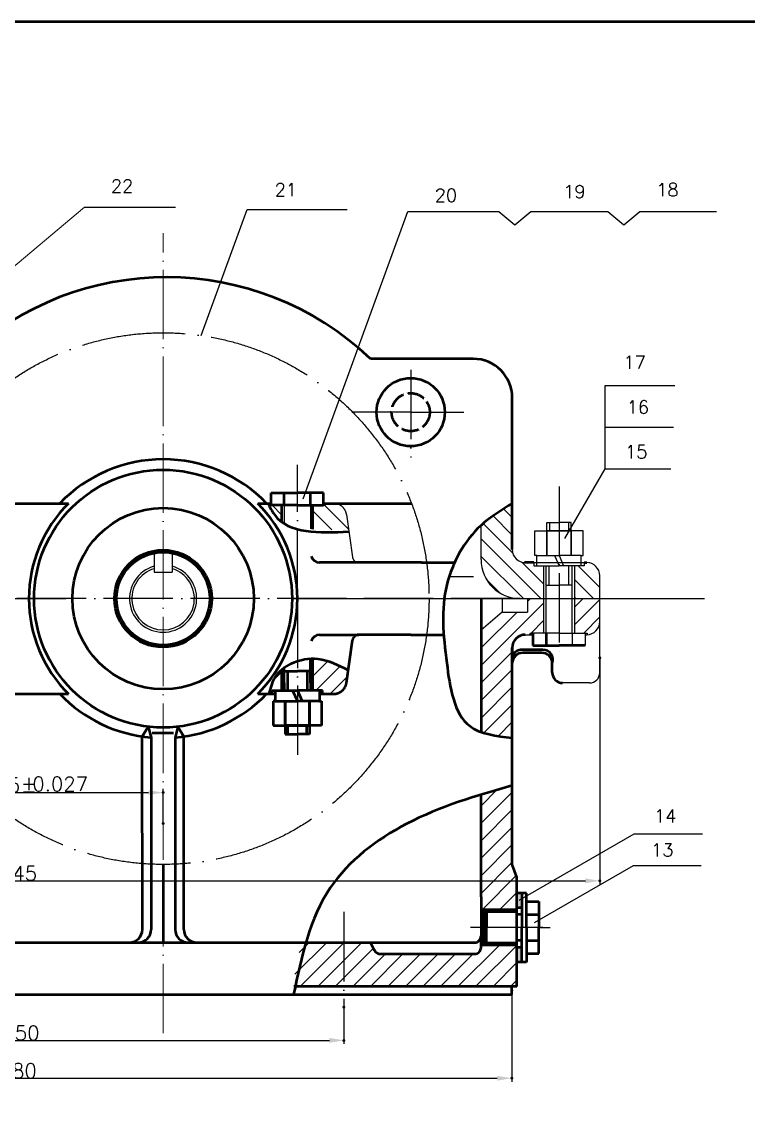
# Model space of a CAD drawing. Header units: millimetres. Extents: x -2231 to 8785, y -478 to 13097.
# Drawn here: x 1044 to 3557, y 2889 to 6628 of the extents above; entities that cross this region are included whole.
import ezdxf

# ---------------------------------------------------------------- set-up
doc = ezdxf.new("R2010")
doc.units = ezdxf.units.MM
doc.linetypes.add('ACAD_ISO02W100', pattern=[15, 12, -3])
doc.linetypes.add('ACAD_ISO04W100', pattern=[30, 24, -3, 0, -3])
doc.layers.add('11', color=7, linetype='Continuous')
doc.styles.get("Standard").update_dxf_attribs({"font": 'txt', "bigfont": 'gbcbig.shx'})
doc.dimstyles.new('ISO-25', dxfattribs={"dimtxt": 50, "dimasz": 50, "dimexe": 12.5, "dimexo": 0.625, "dimtad": 1, "dimtxsty": 'Standard', "dimcen": 2.5, "dimadec": 0, "dimazin": 0, "dimtfac": 1, "dimtmove": 0, "dimatfit": 3, "dimfxl": 1, "dimarcsym": 0})
pattern_1 = [(135, (-1785.755, 43.015), (-30.30836, -30.30836), [])]
pattern_2 = [(45, (-1785.755, 43.015), (-30.30836, 30.30836), [])]

# ---------------------------------------------------------------- blocks, each defined once
blk = doc.blocks.new('*D1')
at = {"color": 0, "lineweight": -2, "ltscale": 5, "transparency": 16777216}
for p, q in [((-75.3, 3217.6), (-75.3, 3091.4)), ((2158, 3217.6), (2158, 3091.4)), ((-25.3, 3103.9), (2108, 3103.9))]:
    blk.add_line(p, q, dxfattribs=at)
at = {"color": 0, "lineweight": 50, "ltscale": 5, "transparency": 16777216}
for points in [[(-25.3, 3112.2), (-25.3, 3095.6), (-75.3, 3103.9)], [(2108, 3112.2), (2108, 3095.6), (2158, 3103.9)]]:
    blk.add_solid(points, dxfattribs=at)
at = {"layer": '11', "color": 0, "lineweight": 50, "ltscale": 5, "transparency": 16777216}
for p in [(-75.3, 3218.2), (2158, 3218.2), (2158, 3103.9)]:
    blk.add_point(p, dxfattribs=at)
at = {"color": 0, "ltscale": 5, "transparency": 16777216, "insert": (1041.3, 3129.5), "char_height": 50, "attachment_point": 5}
blk.add_mtext('250', dxfattribs=at)
blk = doc.blocks.new('*D6')
at = {"color": 0, "lineweight": -2, "ltscale": 5, "transparency": 16777216}
for p, q in [((-674.7, 3315.5), (-674.7, 2960.4)), ((2738.4, 3275.7), (2738.4, 2960.4)), ((-624.7, 2972.9), (2688.4, 2972.9))]:
    blk.add_line(p, q, dxfattribs=at)
at = {"color": 0, "lineweight": 50, "ltscale": 5, "transparency": 16777216}
for points in [[(-624.7, 2981.2), (-624.7, 2964.6), (-674.7, 2972.9)], [(2688.4, 2981.2), (2688.4, 2964.6), (2738.4, 2972.9)]]:
    blk.add_solid(points, dxfattribs=at)
at = {"layer": '11', "color": 0, "lineweight": 50, "ltscale": 5, "transparency": 16777216}
for p in [(-674.7, 3316.2), (2738.4, 3276.4), (2738.4, 2972.9)]:
    blk.add_point(p, dxfattribs=at)
at = {"color": 0, "ltscale": 5, "transparency": 16777216, "insert": (1031.8, 2998.5), "char_height": 50, "attachment_point": 5}
blk.add_mtext('380', dxfattribs=at)
blk = doc.blocks.new('*D7')
at = {"color": 0, "lineweight": -2, "ltscale": 5, "transparency": 16777216}
for p, q in [((-977.3, 4426.6), (-977.3, 3643.3)), ((3042.9, 4426.6), (3042.9, 3643.3)), ((-927.3, 3655.8), (2992.9, 3655.8))]:
    blk.add_line(p, q, dxfattribs=at)
at = {"color": 0, "lineweight": 50, "ltscale": 5, "transparency": 16777216}
for points in [[(-927.3, 3664.1), (-927.3, 3647.5), (-977.3, 3655.8)], [(2992.9, 3664.1), (2992.9, 3647.5), (3042.9, 3655.8)]]:
    blk.add_solid(points, dxfattribs=at)
at = {"layer": '11', "color": 0, "lineweight": 50, "ltscale": 5, "transparency": 16777216}
for p in [(-977.3, 4427.2), (3042.9, 4427.2), (3042.9, 3655.8)]:
    blk.add_point(p, dxfattribs=at)
at = {"color": 0, "ltscale": 5, "transparency": 16777216, "insert": (1032.8, 3681.4), "char_height": 50, "attachment_point": 5}
blk.add_mtext('445', dxfattribs=at)
blk = doc.blocks.new('*D8')
at = {"color": 0, "lineweight": -2, "ltscale": 5, "transparency": 16777216}
for p, q in [((415.1, 3854.4), (415.1, 3973.5)), ((1532.8, 3854.5), (1532.8, 3973.5)), ((465.1, 3961), (1482.8, 3961))]:
    blk.add_line(p, q, dxfattribs=at)
at = {"color": 0, "lineweight": 50, "ltscale": 5, "transparency": 16777216}
for points in [[(465.1, 3969.3), (465.1, 3952.6), (415.1, 3961)], [(1482.8, 3969.3), (1482.8, 3952.6), (1532.8, 3961)]]:
    blk.add_solid(points, dxfattribs=at)
at = {"layer": '11', "color": 0, "lineweight": 50, "ltscale": 5, "transparency": 16777216}
for p in [(1532.8, 3961), (415.1, 3853.8), (1532.8, 3853.9)]:
    blk.add_point(p, dxfattribs=at)
at = {"color": 0, "ltscale": 5, "transparency": 16777216, "insert": (974, 3986.6), "char_height": 50, "attachment_point": 5}
blk.add_mtext('125', dxfattribs=at)

msp = doc.modelspace()

# ---------------------------------------------------------------- hatches: boundary and pattern name
at = {"ltscale": 10}
h = msp.add_hatch(dxfattribs=at)
h.set_pattern_fill('ANSI31', color=256, scale=13.5, angle=90, style=0)
h.set_pattern_definition(pattern_1)
edge = h.paths.add_edge_path()
edge.add_line((2122.507, 4961.411), (2093.955, 4961.411))
edge.add_line((2093.955, 4961.411), (2093.955, 4955.479))
edge.add_line((2093.955, 4955.479), (2087.058, 4955.479))
edge.add_line((2087.058, 4955.479), (2050.286, 4955.479))
edge.add_line((2050.286, 4955.479), (2050.286, 4872.881))
edge.add_spline(control_points=[(2050.286, 4872.881), (2092.549, 4870.066), (2137.061, 4870.726), (2175.268, 4863.989)], knot_values=[213.93897199, 213.93897199, 213.93897199, 213.93897199, 343.26140694, 343.26140694, 343.26140694, 343.26140694], degree=3, periodic=0)
edge.add_line((2175.268, 4863.989), (2167.068, 4922.641))
edge.add_arc((2122.501, 4916.411), 45, 7.958932, 89.993035)
edge = h.paths.add_edge_path()
edge.add_line((1943.664, 4955.479), (1906.892, 4955.479))
edge.add_line((1906.892, 4955.479), (1899.995, 4955.479))
edge.add_line((1899.995, 4955.479), (1899.995, 4961.204))
edge.add_line((1899.995, 4961.204), (1895.394, 4961.204))
edge.add_spline(control_points=[(1895.394, 4961.204), (1902.167, 4947.515), (1914.711, 4922.224), (1933.805, 4905.567), (1943.664, 4899.367)], knot_values=[0.24921569, 0.24921569, 0.24921569, 0.24921569, 49.68026919, 91.66470786, 91.66470786, 91.66470786, 91.66470786], degree=3, periodic=0)
edge.add_line((1943.664, 4899.367), (1943.664, 4955.479))
h = msp.add_hatch(dxfattribs=at)
h.set_pattern_fill('ANSI31', color=256, scale=13.5, angle=90, style=0)
h.set_pattern_definition(pattern_1)
edge = h.paths.add_edge_path()
edge.add_line((2767.266, 4631.945), (2767.282, 4631.945))
edge.add_line((2767.282, 4631.945), (2848.557, 4631.945))
edge.add_line((2848.557, 4631.945), (2848.557, 4745.237))
edge.add_line((2848.557, 4745.237), (2814.957, 4745.237))
edge.add_line((2814.957, 4745.237), (2814.957, 4756.59))
edge.add_line((2814.957, 4756.59), (2785.282, 4756.59))
edge.add_arc((2785.282, 4801.59), 45, 180, 270, ccw=False)
edge.add_line((2740.282, 4801.59), (2740.282, 4961.052))
edge.add_spline(control_points=[(2740.282, 4961.052), (2702.536, 4938.184), (2664.79, 4915.316), (2632.282, 4885.543)], knot_values=[0, 0, 0, 0, 146.42059194, 146.42059194, 146.42059194, 146.42059194], degree=3, periodic=0)
edge.add_line((2632.282, 4885.543), (2632.282, 4766.945))
edge.add_arc((2767.282, 4766.945), 135, 180, 269.993342)
h.paths.add_polyline_path([(2955.179, 4631.945), (3042.906, 4631.945), (3042.906, 4711.59, 0.41421356), (2997.906, 4756.59), (2988.779, 4756.59), (2988.779, 4745.237), (2955.179, 4745.237)])
h = msp.add_hatch(dxfattribs=at)
h.set_pattern_fill('ANSI31', color=256, scale=13.5, style=0)
h.set_pattern_definition(pattern_2)
edge = h.paths.add_edge_path()
edge.add_spline(control_points=[(2632.68, 4170.665), (2664.572, 4159.233), (2702.427, 4154.693), (2740.282, 4150.153)], knot_values=[1021.90577188, 1021.90577188, 1021.90577188, 1021.90577188, 1138.3164368, 1138.3164368, 1138.3164368, 1138.3164368], degree=3, periodic=0)
edge.add_line((2740.282, 4150.153), (2740.282, 4408.465))
edge.add_arc((2773.646, 4420.042), 35.315, 160.863015, 199.136985, ccw=False)
edge.add_line((2740.282, 4431.619), (2740.282, 4462.301))
edge.add_arc((2785.282, 4462.301), 45, 90, 180, ccw=False)
edge.add_line((2785.282, 4507.301), (2804.888, 4507.301))
edge.add_line((2804.888, 4507.301), (2804.888, 4513.025))
edge.add_line((2804.888, 4513.025), (2811.785, 4513.025))
edge.add_line((2811.785, 4513.025), (2848.557, 4513.025))
edge.add_line((2848.557, 4513.025), (2848.557, 4631.945))
edge.add_line((2848.557, 4631.945), (2792.903, 4631.945))
edge.add_line((2792.903, 4631.945), (2792.903, 4585.597))
edge.add_line((2792.903, 4585.597), (2705, 4585.602))
edge.add_line((2705, 4585.602), (2632.68, 4522.503))
edge.add_line((2632.68, 4522.503), (2632.68, 4170.665))
h.paths.add_polyline_path([(2955.179, 4513.025), (2991.951, 4513.025), (2998.848, 4513.025), (2998.848, 4507.311, 0.40809669), (3042.906, 4552.301), (3042.906, 4631.945), (2955.179, 4631.945)])
h = msp.add_hatch(dxfattribs=at)
h.set_pattern_fill('ANSI31', color=256, scale=13.5, style=0)
h.set_pattern_definition(pattern_2)
edge = h.paths.add_edge_path()
edge.add_spline(control_points=[(2173.098, 4384.385), (2138.901, 4401.985), (2099.281, 4422.376), (2056.142, 4424.708), (2050.208, 4424.697)], knot_values=[232.98684593, 232.98684593, 232.98684593, 232.98684593, 357.7962723, 377.59135518, 377.59135518, 377.59135518, 377.59135518], degree=3, periodic=0)
edge.add_line((2050.208, 4424.697), (2050.208, 4403.685))
edge.add_line((2050.208, 4403.685), (2050.208, 4313.988))
edge.add_line((2050.208, 4313.988), (2083.885, 4313.988))
edge.add_line((2083.885, 4313.988), (2083.885, 4302.48))
edge.add_line((2083.885, 4302.48), (2122.501, 4302.48))
edge.add_arc((2122.501, 4347.48), 45, 270, 352.041068)
edge.add_line((2167.068, 4341.249), (2173.098, 4384.385))
edge = h.paths.add_edge_path()
edge.add_spline(control_points=[(1943.742, 4386.681), (1934.858, 4379.184), (1913.057, 4355.129), (1904.975, 4323.115), (1899.766, 4302.48)], knot_values=[0, 0, 0, 0, 38.2083807, 107.49565896, 107.49565896, 107.49565896, 107.49565896], degree=3, periodic=0)
edge.add_line((1899.766, 4302.48), (1910.064, 4302.48))
edge.add_line((1910.064, 4302.48), (1910.064, 4313.988))
edge.add_line((1910.064, 4313.988), (1943.742, 4313.988))
edge.add_line((1943.742, 4313.988), (1943.742, 4386.681))
at = {"linetype": 'ACAD_ISO04W100', "ltscale": 10}
h = msp.add_hatch(dxfattribs=at)
h.set_pattern_fill('ANSI31', color=256, scale=13.5, style=0)
h.set_pattern_definition(pattern_2)
edge = h.paths.add_edge_path()
edge.add_line((2632.282, 3600.759), (2632.288, 3555.17))
edge.add_line((2632.288, 3555.17), (2756.228, 3555.185))
edge.add_line((2756.228, 3555.185), (2756.228, 3668.09))
edge.add_line((2756.228, 3668.09), (2740.282, 3711.901))
edge.add_line((2740.282, 3711.901), (2740.282, 3985.793))
edge.add_spline(control_points=[(2740.282, 3985.793), (2704.182, 3975.42), (2668.082, 3965.047), (2632.239, 3954.081)], knot_values=[0, 0, 0, 0, 111.94257764, 111.94257764, 111.94257764, 111.94257764], degree=3, periodic=0)
edge.add_line((2632.239, 3954.081), (2632.282, 3600.759))
for points in [[(2772.967, 3612.892), (2756.228, 3612.892), (2756.228, 3562.826), (2772.967, 3562.826)], [(2772.964, 3374.913), (2756.225, 3374.913), (2756.226, 3424.979), (2772.966, 3424.979)]]:
    msp.add_hatch(color=256, dxfattribs=at).paths.add_polyline_path(points)
h = msp.add_hatch(dxfattribs=at)
h.set_pattern_fill('ANSI31', color=256, scale=13.5, style=0)
h.set_pattern_definition(pattern_2)
h.paths.add_polyline_path([(2756.25, 3290.175), (2756.25, 3432.62), (2632.303, 3432.639), (2632.303, 3425.427, -0.41424938), (2609.803, 3402.924), (2284.186, 3402.924, -0.28394558), (2264.066, 3415.352), (2250.353, 3442.279), (2157.986, 3442.279), (2157.986, 3290.175)])
edge = h.paths.add_edge_path()
edge.add_line((2157.986, 3442.279), (2013.321, 3442.279))
edge.add_spline(control_points=[(2013.321, 3442.279), (1997.258, 3392.666), (1987.364, 3341.382), (1984.715, 3290.175)], knot_values=[942.62992678, 942.62992678, 942.62992678, 942.62992678, 1095.99668074, 1095.99668074, 1095.99668074, 1095.99668074], degree=3, periodic=0)
edge.add_line((1984.715, 3290.175), (2157.986, 3290.175))
edge.add_line((2157.986, 3290.175), (2157.986, 3442.279))

# ---------------------------------------------------------------- linework, layer by layer
at = {"lineweight": 20, "ltscale": 10}
msp.add_line((692.194, 5508.754), (1260.693, 5985.781), dxfattribs=at)
at = {"ltscale": 5}
for p, q in [((1260.693, 5985.781), (1575.427, 5985.781)), ((1664.61, 5542.236), (1823.253, 5978.103)), ((1823.253, 5978.103), (2169.033, 5978.103)), ((2016.93, 4976.872), (2378.793, 5971.081)), ((2378.793, 5971.081), (2694.147, 5971.081)), ((2694.147, 5971.081), (2749.316, 5924.789)), ((2749.316, 5924.789), (2804.907, 5971.435)), ((2804.907, 5971.435), (3070.337, 5971.435)), ((3070.337, 5971.435), (3125.506, 5925.144)), ((3125.506, 5925.144), (3181.097, 5971.79)), ((3181.097, 5971.79), (3446.527, 5971.79)), ((3061.159, 5080.66), (3061.159, 5369.85)), ((3061.159, 5369.85), (3302.88, 5369.85)), ((3061.159, 5225.255), (3298.172, 5225.255)), ((2922.06, 4839.734), (3061.159, 5080.66)), ((3061.159, 5080.66), (3288.757, 5080.66)), ((2763.77, 3588.677), (3161.908, 3818.542)), ((3161.908, 3818.542), (3398.378, 3818.542)), ((2817.071, 3511.812), (3159.127, 3709.299)), ((3159.127, 3709.299), (3393.193, 3709.299))]:
    msp.add_line(p, q, dxfattribs=at)
at = {"linetype": 'ACAD_ISO04W100', "lineweight": 20, "ltscale": 10}
for p, q in [((1532.933, 3128.41), (1532.595, 5895.934)), ((1532.892, 3128.41), (1532.892, 5895.934))]:
    msp.add_line(p, q, dxfattribs=at)
at = {"ltscale": 10}
for p, q in [((2249.476, 5461.625), (2605.282, 5461.625)), ((1899.995, 4955.479), (1899.995, 4961.204)), ((1899.995, 4955.479), (1906.892, 4955.479)), ((1951.975, 4955.479), (1951.975, 4894.605)), ((2041.975, 4955.479), (2041.975, 4873.485)), ((2087.058, 4961.411), (2122.501, 4961.411)), ((2087.058, 4961.204), (2093.013, 4961.204)), ((2087.058, 4955.479), (2093.955, 4955.479)), ((2093.955, 4955.479), (2093.955, 4961.204)), ((2632.282, 4766.945), (2632.282, 4885.543)), ((2818.285, 4781.377), (2818.285, 4866.284)), ((2818.285, 4866.284), (2901.868, 4866.284)), ((2860.076, 4781.377), (2860.076, 4895.822)), ((2860.076, 4895.822), (2901.868, 4895.822)), ((2901.868, 4866.284), (2860.076, 4866.284)), ((2860.076, 4866.284), (2860.076, 4781.377)), ((2868.845, 4895.822), (2868.845, 4866.284)), ((2943.66, 4895.822), (2901.868, 4895.822)), ((2985.451, 4866.284), (2901.868, 4866.284)), ((2901.868, 4866.284), (2943.66, 4866.284)), ((2934.891, 4895.822), (2934.891, 4866.284)), ((2943.66, 4781.377), (2943.66, 4895.822)), ((2943.66, 4866.284), (2943.66, 4781.377)), ((2985.451, 4781.377), (2985.451, 4866.284)), ((1501.81, 4793.058), (1532.73, 4793.062)), ((1501.81, 4790.053), (1501.81, 4793.058)), ((1501.81, 4790.053), (1501.81, 4723.411)), ((1532.73, 4793.08), (1563.879, 4793.08)), ((1564.052, 4789.92), (1563.768, 4723.279)), ((1563.879, 4793.08), (1564.044, 4793.08)), ((1564.044, 4788.154), (1564.044, 4793.08)), ((2814.957, 4756.59), (2814.957, 4745.237)), ((2825.696, 4781.377), (2818.285, 4781.377)), ((2825.696, 4745.237), (2825.696, 4781.377)), ((2825.696, 4781.377), (2901.868, 4781.377)), ((2886.669, 4781.377), (2901.868, 4745.237)), ((2978.04, 4781.377), (2901.868, 4781.377)), ((2901.868, 4781.377), (2917.067, 4745.237)), ((2978.04, 4781.377), (2901.868, 4781.377)), ((2978.04, 4745.237), (2978.04, 4781.377)), ((2978.04, 4781.377), (2985.451, 4781.377)), ((2988.779, 4756.59), (2988.779, 4745.237)), ((1501.81, 4723.411), (1563.768, 4723.411)), ((2814.957, 4745.237), (2901.868, 4745.237)), ((2848.557, 4745.237), (2848.557, 4513.025)), ((2856.868, 4718.99), (2856.868, 4745.237)), ((2856.868, 4513.025), (2856.868, 4718.99)), ((2867.492, 4718.99), (2867.492, 4745.237)), ((2867.492, 4678.621), (2867.492, 4718.99)), ((2988.779, 4745.237), (2901.868, 4745.237)), ((2936.244, 4718.99), (2936.244, 4745.237)), ((2936.244, 4678.621), (2936.244, 4718.99)), ((2946.868, 4718.99), (2946.868, 4745.237)), ((2946.868, 4513.025), (2946.868, 4718.99)), ((2955.179, 4745.237), (2955.179, 4513.025)), ((2856.868, 4678.621), (2901.868, 4678.621)), ((2946.868, 4678.621), (2901.868, 4678.621)), ((675.283, 4632.067), (1198.056, 4632.037)), ((1978.655, 4631.945), (2767.266, 4631.945)), ((2705.003, 4631.949), (2705, 4585.602)), ((2767.266, 4631.945), (3042.906, 4631.945)), ((2792.903, 4631.945), (2792.903, 4585.597)), ((2705, 4585.602), (2632.68, 4522.503)), ((2705, 4585.602), (2792.903, 4585.597)), ((3042.906, 4376.185), (3042.906, 4552.301)), ((2785.282, 4507.301), (2811.785, 4507.301)), ((2811.785, 4513.025), (2804.888, 4513.025)), ((2804.888, 4513.025), (2804.888, 4507.301)), ((2856.868, 4513.025), (2811.785, 4513.025)), ((2901.868, 4513.025), (2856.868, 4513.025)), ((2901.868, 4513.025), (2946.868, 4513.025)), ((2946.868, 4513.025), (2991.951, 4513.025)), ((2946.868, 4513.025), (2946.868, 4470.278)), ((2991.951, 4513.025), (2991.951, 4470.278)), ((2991.951, 4513.025), (2998.848, 4513.025)), ((2991.951, 4507.301), (2997.906, 4507.301)), ((2998.848, 4513.025), (2998.848, 4507.301))]:
    msp.add_line(p, q, dxfattribs=at)
at = {"lineweight": 50, "ltscale": 5}
for p, q in [((2605.282, 5461.625), (2249.476, 5461.625)), ((2740.282, 4801.59), (2740.282, 5326.625)), ((2814.957, 4756.59), (2782.488, 4756.677)), ((2988.779, 4756.59), (2997.906, 4756.59))]:
    msp.add_line(p, q, dxfattribs=at)
at = {"linetype": 'ACAD_ISO04W100', "ltscale": 10}
for p, q in [((2388.954, 5424.027), (2388.954, 5120.203)), ((2388.954, 5277.076), (2185.913, 5277.076)), ((2388.954, 5277.076), (2572.76, 5277.076)), ((1996.975, 4631.945), (1996.975, 5094.401)), ((2901.868, 5020.23), (2901.868, 4432.605)), ((2167.068, 4922.641), (2187.573, 4775.974)), ((2521.749, 4708.581), (2606.284, 4708.581)), ((2767.282, 4631.945), (154.905, 4632.097)), ((1996.975, 4631.945), (1996.975, 4080.546)), ((2157.986, 3548.064), (2157.986, 3184.246)), ((2623.971, 3493.903), (2595.831, 3493.903)), ((2846.397, 3493.903), (2623.971, 3493.903)), ((2832.455, 3493.903), (2846.397, 3493.903)), ((2832.455, 3493.9), (2846.397, 3493.9)), ((2846.397, 3493.903), (2871.529, 3493.903)), ((2846.397, 3493.9), (2871.529, 3493.899))]:
    msp.add_line(p, q, dxfattribs=at)
at = {"ltscale": 50}
for p, q in [((2740.282, 4801.59), (2740.282, 5326.625)), ((2785.282, 4756.59), (2997.906, 4756.59)), ((3042.906, 4552.301), (3042.906, 4711.59)), ((3006.906, 4340.185), (2914.481, 4340.185))]:
    msp.add_line(p, q, dxfattribs=at)
at = {"lineweight": 50, "ltscale": 10}
for p, q in [((1906.892, 4955.479), (1906.892, 4998.227)), ((1906.892, 4998.227), (1996.975, 4998.227)), ((1951.975, 4955.479), (1951.975, 4998.227)), ((2087.058, 4998.227), (1996.975, 4998.227)), ((2041.975, 4955.479), (2041.975, 4998.227)), ((2087.058, 4955.479), (2087.058, 4998.227)), ((627.031, 4961.411), (1205.705, 4961.411)), ((1859.794, 4961.411), (1906.892, 4961.411)), ((1880.389, 4961.204), (1906.892, 4961.204)), ((1951.975, 4955.479), (1906.892, 4955.479)), ((1943.664, 4899.367), (1943.664, 4955.479)), ((1996.975, 4955.479), (1951.975, 4955.479)), ((1996.975, 4955.479), (2041.975, 4955.479)), ((2041.975, 4955.479), (2087.058, 4955.479)), ((2050.286, 4872.881), (2050.286, 4955.479)), ((2087.058, 4961.411), (2391.417, 4961.411)), ((2426.006, 4756.59), (2073.625, 4756.59)), ((2426.006, 4756.59), (2540.321, 4756.59)), ((2632.68, 4631.945), (2632.68, 4170.665)), ((2073.625, 4507.301), (2209.856, 4507.301)), ((2389.016, 4507.301), (2209.856, 4507.301)), ((2389.016, 4507.301), (2503.331, 4507.301)), ((2811.785, 4513.025), (2811.785, 4470.278)), ((2856.868, 4513.025), (2856.868, 4470.278)), ((2740.282, 4462.301), (2740.282, 4408.465)), ((2811.785, 4470.278), (2901.868, 4470.278)), ((2991.951, 4470.278), (2901.868, 4470.278)), ((1951.975, 4380.605), (1996.975, 4380.605)), ((1962.598, 4380.605), (1962.598, 4340.235)), ((2041.975, 4380.605), (1996.975, 4380.605)), ((2031.351, 4380.605), (2031.351, 4340.235)), ((2740.282, 4388.645), (2740.282, 4408.465)), ((2878.481, 4396.005), (2878.481, 4408.465)), ((1951.975, 4340.235), (1951.975, 4313.988)), ((1962.598, 4340.235), (1962.598, 4313.988)), ((2031.351, 4340.235), (2031.351, 4313.988)), ((2041.975, 4340.235), (2041.975, 4313.988)), ((627.031, 4302.48), (1205.705, 4302.48)), ((1859.794, 4302.48), (1920.802, 4302.48)), ((1910.064, 4302.636), (1910.064, 4313.988)), ((1910.064, 4313.988), (1996.975, 4313.988)), ((1920.802, 4313.988), (1920.802, 4277.849)), ((2083.885, 4313.988), (1996.975, 4313.988)), ((2073.147, 4313.988), (2073.147, 4277.849)), ((2073.147, 4302.48), (2122.501, 4302.48)), ((2083.885, 4302.636), (2083.885, 4313.988)), ((1920.802, 4277.849), (1913.392, 4277.849)), ((1913.392, 4277.849), (1913.392, 4192.942)), ((1920.802, 4277.849), (1996.975, 4277.849)), ((1955.183, 4192.942), (1955.183, 4277.849)), ((1955.183, 4277.849), (1955.183, 4163.404)), ((2073.147, 4277.849), (1996.975, 4277.849)), ((2073.147, 4277.849), (1996.975, 4277.849)), ((2038.766, 4192.942), (2038.766, 4277.849)), ((2038.766, 4277.849), (2038.766, 4163.404)), ((2073.147, 4277.849), (2080.558, 4277.849)), ((2080.558, 4277.849), (2080.558, 4192.942)), ((1460.882, 4155.143), (1481.562, 4188.987)), ((1481.562, 4188.987), (1491.42, 4151.608)), ((1584.082, 4189.037), (1574.26, 4151.649)), ((1604.795, 4155.213), (1584.082, 4189.037)), ((1913.392, 4192.942), (1996.975, 4192.942)), ((1996.975, 4192.942), (1955.183, 4192.942)), ((1963.952, 4163.404), (1963.952, 4192.942)), ((2080.558, 4192.942), (1996.975, 4192.942)), ((1996.975, 4192.942), (2038.766, 4192.942)), ((2029.998, 4163.404), (2029.998, 4192.942)), ((1460.964, 3487.281), (1460.882, 4155.143)), ((1491.42, 4151.608), (1491.42, 3487.279)), ((1495.488, 4167.467), (1568.576, 4167.467)), ((1574.364, 4151.571), (1574.364, 3487.279)), ((1604.82, 3487.285), (1604.902, 4155.078)), ((1955.183, 4163.404), (1996.975, 4163.404)), ((2038.766, 4163.404), (1996.975, 4163.404)), ((2632.282, 3600.759), (2632.239, 3954.081)), ((1532.862, 3712.426), (1532.895, 3442.426)), ((2756.228, 3668.09), (2740.282, 3711.901)), ((2756.228, 3442.279), (2756.228, 3668.09)), ((2632.282, 3600.759), (2632.299, 3464.782)), ((2789.707, 3612.892), (2756.228, 3612.892)), ((2789.707, 3583.986), (2789.707, 3612.892)), ((2789.707, 3538.903), (2789.707, 3583.986)), ((2789.707, 3583.986), (2832.455, 3583.986)), ((2789.708, 3538.901), (2789.709, 3583.984)), ((2789.709, 3583.984), (2832.457, 3583.983)), ((2832.455, 3583.986), (2832.455, 3493.903)), ((2832.457, 3583.983), (2832.455, 3493.9)), ((2789.707, 3493.903), (2789.707, 3538.903)), ((2789.707, 3538.903), (2832.455, 3538.903)), ((2789.707, 3493.901), (2789.708, 3538.901)), ((2789.708, 3538.901), (2832.456, 3538.9)), ((2789.707, 3493.901), (2789.706, 3448.901)), ((2789.707, 3493.903), (2789.707, 3448.903)), ((2832.452, 3403.817), (2832.455, 3493.9)), ((2832.455, 3403.82), (2832.455, 3493.903)), ((532.022, 3442.279), (2609.799, 3442.279)), ((2264.208, 3415.075), (2250.353, 3442.279)), ((2632.303, 3425.427), (2632.299, 3464.782)), ((2789.706, 3448.901), (2789.704, 3403.818)), ((2789.706, 3448.901), (2832.453, 3448.9)), ((2789.707, 3448.903), (2789.707, 3403.82)), ((2789.707, 3448.903), (2832.455, 3448.903)), ((2284.186, 3402.924), (2609.803, 3402.924)), ((2789.704, 3403.818), (2832.452, 3403.817)), ((2789.704, 3403.818), (2789.704, 3374.912)), ((2789.707, 3403.82), (2832.455, 3403.82)), ((2789.704, 3374.912), (2756.225, 3374.913)), ((2756.25, 3290.175), (1984.715, 3290.175)), ((2738.372, 3262.574), (2738.372, 3290.175)), ((-674.692, 3262.156), (2738.372, 3262.574))]:
    msp.add_line(p, q, dxfattribs=at)
at = {"linetype": 'ACAD_ISO04W100', "ltscale": 20}
msp.add_line((3042.906, 4631.945), (3404.432, 4631.945), dxfattribs=at)
at = {"linetype": 'ACAD_ISO04W100', "lineweight": 50, "ltscale": 10}
for p, q in [((2167.068, 4341.249), (2187.573, 4487.916)), ((2041.975, 4340.235), (2041.975, 4424.471)), ((2050.208, 4403.685), (2050.208, 4424.697)), ((1943.742, 4313.988), (1943.742, 4386.681)), ((1951.975, 4340.235), (1951.975, 4393.105)), ((2050.208, 4313.988), (2050.208, 4403.685)), ((1979.988, 4313.988), (1996.975, 4277.849)), ((1996.975, 4313.988), (2013.961, 4277.849)), ((2772.967, 3612.892), (2772.967, 3493.903)), ((2756.228, 3555.185), (2632.288, 3555.17)), ((2641.726, 3547.979), (2651.645, 3555.172)), ((2651.645, 3555.172), (2651.645, 3493.904)), ((2772.967, 3562.826), (2756.228, 3562.826)), ((2756.228, 3547.993), (2632.289, 3547.978)), ((2641.726, 3547.979), (2641.726, 3493.903)), ((2772.967, 3538.99), (2756.228, 3538.99)), ((2641.725, 3439.829), (2641.726, 3493.905)), ((2651.643, 3432.636), (2651.645, 3493.904)), ((2772.964, 3374.913), (2772.967, 3493.902)), ((2756.227, 3439.812), (2632.287, 3439.831)), ((2641.725, 3439.829), (2651.643, 3432.636)), ((2772.966, 3448.815), (2756.227, 3448.815)), ((2756.226, 3432.62), (2632.286, 3432.639)), ((2772.966, 3424.979), (2756.226, 3424.979))]:
    msp.add_line(p, q, dxfattribs=at)
at = {"lineweight": 50, "ltscale": 50}
for p, q in [((2740.282, 3711.901), (2740.282, 4462.301)), ((2846.295, 4455.338), (2767.639, 4455.338)), ((2842.481, 4444.465), (2776.282, 4444.465)), ((2878.481, 4376.185), (2878.481, 4396.005)), ((627.031, 4302.48), (1205.705, 4302.48)), ((2756.25, 3290.175), (2756.25, 3442.279))]:
    msp.add_line(p, q, dxfattribs=at)
at = {"lineweight": 50, "ltscale": 5}
msp.add_lwpolyline([(-2231.009, 6628.119), (8784.668, 6628.119), (8784.668, -477.716), (-2231.009, -477.716)], close=True, dxfattribs=at)
msp.add_lwpolyline([(-2231.009, 6628.119), (8784.668, 6628.119), (8784.668, -477.716), (-2231.009, -477.716)], close=True, dxfattribs=at)
at = {"linetype": 'ACAD_ISO04W100', "ltscale": 15}
msp.add_circle((1532.749, 4632.082), 919.656, dxfattribs=at)
at = {"lineweight": 50, "ltscale": 10}
for centre, radius in [((2388.954, 5277.076), 118.06), ((1532.749, 4631.945), 445.906), ((1532.892, 4632.017), 313.562), ((1532.749, 4632.017), 168.118), ((1532.892, 4632.017), 161.063)]:
    msp.add_circle(centre, radius, dxfattribs=at)
at = {"linetype": 'ACAD_ISO02W100', "lineweight": 50, "ltscale": 5}
msp.add_circle((2388.954, 5277.076), 65.831, dxfattribs=at)
at = {"lineweight": 50, "ltscale": 10}
for centre, radius, start, end in [((1544.418, 4721.104), 1022.486, 46.40536, 133.337578), ((2605.282, 5326.625), 135, 0, 90), ((1533.113, 4618.347), 495.692, 43.795778, 136.204222), ((1532.749, 4631.945), 464.225, 134.788704, 225.211296), ((1532.749, 4631.945), 464.225, 314.788704, 45.211296), ((2074.732, 4787.271), 30.702, 196.048952, 267.934148), ((2074.732, 4476.619), 30.702, 92.065852, 163.951048), ((1533.113, 4645.543), 495.692, 223.795778, 265.1752), ((1533.113, 4645.543), 495.692, 274.773678, 316.204222), ((1415.964, 3487.275), 45, 270.007006, 0.007006), ((1446.42, 3487.279), 45, 270.007006, 0), ((1619.364, 3487.279), 45, 180, 270), ((1649.82, 3487.279), 45, 179.992994, 270), ((2609.799, 3464.779), 22.5, 270, 0.007006), ((2284.186, 3425.424), 22.5, 206.593356, 270), ((2609.803, 3425.424), 22.5, 270, 0.007006)]:
    msp.add_arc(centre, radius, start, end, dxfattribs=at)
at = {"linetype": 'ACAD_ISO04W100', "ltscale": 10}
for centre, radius, start, end in [((2122.501, 4916.411), 45, 7.958932, 90), ((2209.856, 4779.09), 22.5, 187.958932, 270)]:
    msp.add_arc(centre, radius, start, end, dxfattribs=at)
at = {"ltscale": 50}
for centre, radius, start, end in [((2785.282, 4801.59), 45, 180, 270), ((2997.906, 4711.59), 45, 0, 90), ((2997.906, 4552.301), 45, 270, 0), ((3006.906, 4376.185), 36, 270, 0)]:
    msp.add_arc(centre, radius, start, end, dxfattribs=at)
at = {"ltscale": 10}
for centre, radius, start, end in [((2767.282, 4766.945), 135, 180, 270), ((1532.749, 4631.945), 116.189, 105.443561, 74.471335), ((1532.749, 4632.017), 108.093, 106.632498, 73.295135)]:
    msp.add_arc(centre, radius, start, end, dxfattribs=at)
at = {"linetype": 'ACAD_ISO04W100', "lineweight": 50, "ltscale": 10}
for centre, radius, start, end in [((2209.856, 4484.801), 22.5, 90, 172.041068), ((2122.501, 4347.48), 45, 270, 352.041068)]:
    msp.add_arc(centre, radius, start, end, dxfattribs=at)
at = {"lineweight": 50, "ltscale": 50}
for centre, radius, start, end in [((2785.282, 4462.301), 45, 90, 180), ((2773.646, 4420.042), 35.315, 91.910823, 199.136985), ((2845.118, 4420.042), 35.315, 340.863015, 88.089177), ((2776.282, 4408.465), 36, 90, 180), ((2842.481, 4408.465), 36, 360, 90), ((2914.481, 4376.185), 36, 180, 270)]:
    msp.add_arc(centre, radius, start, end, dxfattribs=at)
at = {"lineweight": 50, "ltscale": 10}
for points, end_tangent in [([(1895.292, 4961.411), (1917.648, 4922.689), (2175.268, 4863.989)], (0.98480775, -0.17364818)), ([(2740.282, 3985.793), (2374.463, 3852.646), (2110.432, 3631.098), (1983.995, 3262.482)], (0, -1))]:
    msp.add_spline(points, degree=3, dxfattribs=dict(at, end_tangent=end_tangent))
for points in [[(2740.282, 4961.052), (2632.282, 4885.543), (2513.76, 4680.256), (2513.76, 4409.509), (2593.144, 4191.403), (2740.282, 4150.153)], [(1899.766, 4302.48), (1921.094, 4361.078), (1976.572, 4407.63), (2067.887, 4423.731), (2173.098, 4384.385)]]:
    msp.add_spline(points, degree=3, dxfattribs=at)

# ---------------------------------------------------------------- texts
at = {"ltscale": 5}
for s, p in [('22', (1352.201, 6036.768)), ('21', (1918.644, 6023.906)), ('19', (2916.356, 6017.475)), ('18', (3238.199, 6023.906)), ('20', (2472.213, 6004.614)), ('17', (3124.446, 5427.322)), ('16', (3135.938, 5272.328)), ('15', (3130.192, 5117.333)), ('14', (3230.555, 3857.943)), ('13', (3220.296, 3740.083))]:
    msp.add_text(s, height=45, dxfattribs=at).set_placement(p)
at = {"linetype": 'ACAD_ISO04W100', "ltscale": 10}
for s, p in [('+', (1041.001, 3969.217)), ('0.027', (1080.556, 3965.625)), ('-', (1041.152, 3942.726))]:
    msp.add_text(s, height=50, dxfattribs=at).set_placement(p)

# ---------------------------------------------------------------- dimensions: what is measured, and where the dimension line sits
at = {"ltscale": 5}
for base, p1, p2, text, picture, middle in [((3042.906, 3655.801), (-977.338, 4427.198), (3042.906, 4427.198), '445', '*D7', (1032.784, 3681.426)), ((1532.845, 3960.953), (415.094, 3853.758), (1532.845, 3853.895), '125', '*D8', (973.969, 3986.578)), ((2738.372, 2972.89), (-674.698, 3316.156), (2738.372, 3276.374), '380', '*D6', (1031.837, 2998.515)), ((2157.986, 3103.899), (-75.341, 3218.179), (2157.986, 3218.179), '250', '*D1', (1041.322, 3129.524))]:
    dim = msp.add_linear_dim(base=base, p1=p1, p2=p2, text=text, dimstyle='ISO-25', dxfattribs=at)
    dim.commit()
    dim.dimension.update_dxf_attribs({"geometry": picture, "text_midpoint": middle})

doc.saveas('drawing.dxf')
